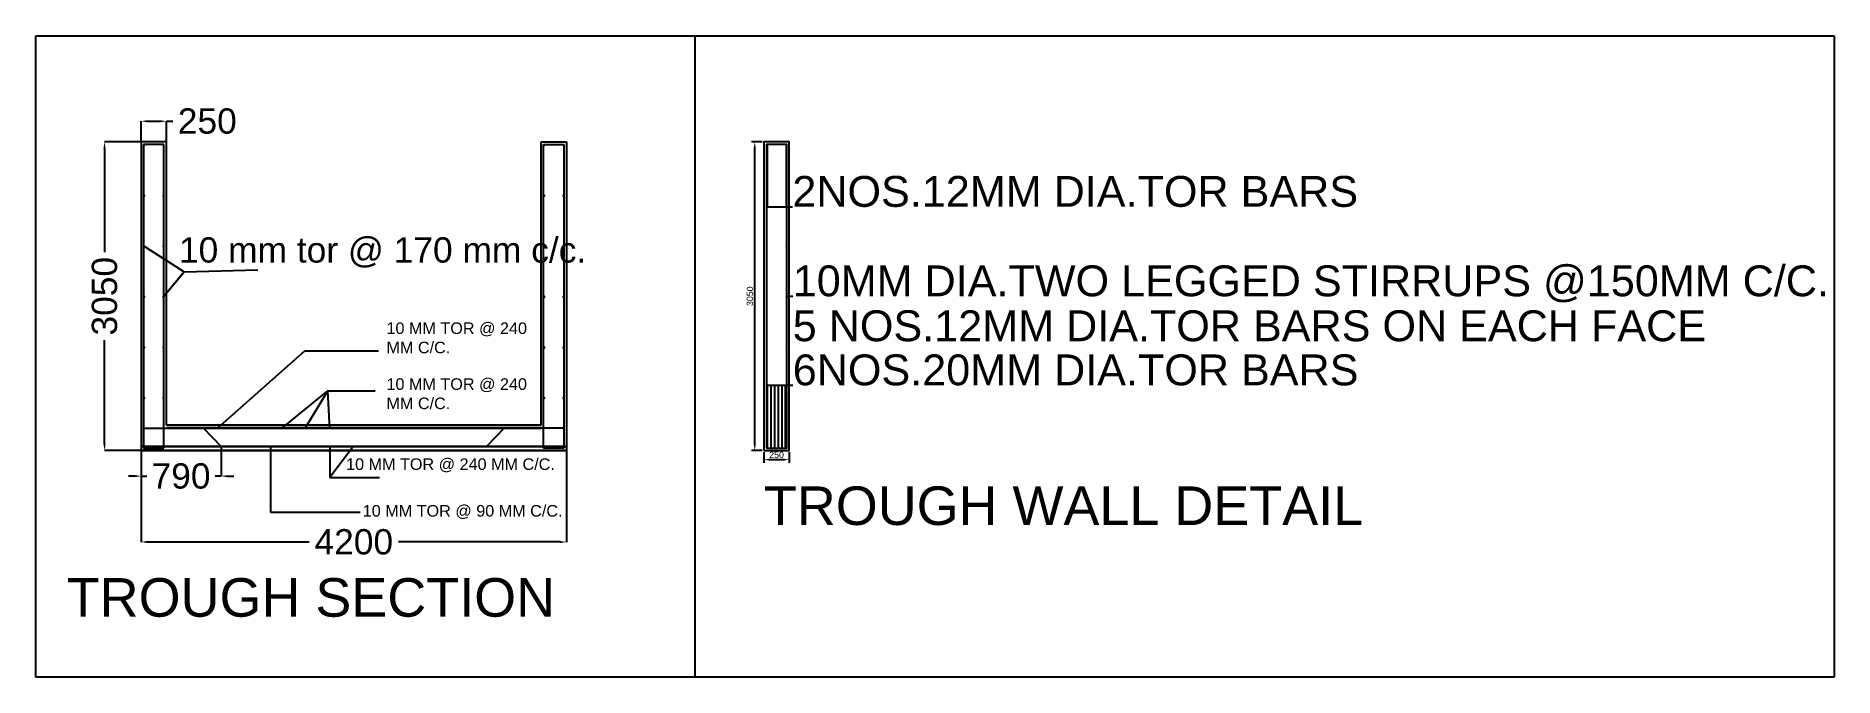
# Model space of a CAD drawing. Header units: millimetres. Extents: x -7977 to 9780, y 1629 to 7966.
import ezdxf

# ---------------------------------------------------------------- set-up
doc = ezdxf.new("R2010")
doc.units = ezdxf.units.MM
doc.styles.get("Standard").update_dxf_attribs({"font": 'ARIAL.TTF'})
doc.dimstyles.new('ISO-25', dxfattribs={"dimtxt": 2.5, "dimasz": 2.5, "dimexe": 1.25, "dimexo": 0.625, "dimtad": 1, "dimtxsty": 'Standard', "dimcen": 2.5, "dimadec": 0, "dimazin": 0, "dimtfac": 1, "dimtmove": 0, "dimatfit": 3, "dimfxl": 0, "dimarcsym": 0})
doc.dimstyles.new('RAJKUMAR', dxfattribs={"dimtxt": 250, "dimasz": 62.5, "dimexe": 1.25, "dimexo": 0.625, "dimgap": 62.5, "dimtad": 0, "dimtxsty": 'Standard', "dimcen": 50, "dimadec": 0, "dimazin": 0, "dimtfac": 1, "dimtmove": 0, "dimatfit": 3, "dimfxl": 0, "dimarcsym": 0})

# ---------------------------------------------------------------- blocks, each defined once
blk = doc.blocks.new('*D1')
at = {"color": 0, "lineweight": -2}
for p, q in [((-788, 3852), (-788, 3746)), ((-726, 3778), (-601, 3778)), ((-538, 3852), (-538, 3746))]:
    blk.add_line(p, q, dxfattribs=at)
at = {"color": 0}
for points in [[(-726, 3788), (-726, 3767), (-788, 3778)], [(-601, 3788), (-601, 3767), (-538, 3778)]]:
    blk.add_solid(points, dxfattribs=at)
at = {"layer": 'Defpoints', "color": 0}
for p in [(-788, 3868), (-538, 3868), (-538, 3778)]:
    blk.add_point(p, dxfattribs=at)
at = {"color": 0, "insert": (-663, 3825), "char_height": 62.5, "attachment_point": 5}
blk.add_mtext('250', dxfattribs=at)
blk = doc.blocks.new('*D2')
at = {"color": 0, "lineweight": -2}
for p, q in [((-804, 6918), (-909, 6918)), ((-878, 3930), (-878, 6855)), ((-804, 3868), (-909, 3868))]:
    blk.add_line(p, q, dxfattribs=at)
at = {"color": 0}
for points in [[(-889, 6855), (-868, 6855), (-878, 6918)], [(-889, 3930), (-868, 3930), (-878, 3868)]]:
    blk.add_solid(points, dxfattribs=at)
at = {"layer": 'Defpoints', "color": 0}
for p in [(-878, 6918), (-788, 6918), (-788, 3868)]:
    blk.add_point(p, dxfattribs=at)
at = {"color": 0, "insert": (-926, 5393), "char_height": 62.5, "attachment_point": 5, "rotation": 90}
blk.add_mtext('3050', dxfattribs=at)
blk = doc.blocks.new('*D3')
at = {"color": 0, "lineweight": -2}
for p, q in [((-6938, 6918), (-6938, 7124)), ((-6876, 7123), (-6751, 7123)), ((-6688, 6918), (-6688, 7124)), ((-6688, 7123), (-6626, 7123))]:
    blk.add_line(p, q, dxfattribs=at)
at = {"color": 0}
for points in [[(-6876, 7133), (-6876, 7112), (-6938, 7123)], [(-6751, 7133), (-6751, 7112), (-6688, 7123)]]:
    blk.add_solid(points, dxfattribs=at)
at = {"layer": 'Defpoints', "color": 0}
for p in [(-6688, 7123), (-6938, 6918), (-6688, 6918)]:
    blk.add_point(p, dxfattribs=at)
at = {"color": 0, "insert": (-6285, 7123), "char_height": 250, "attachment_point": 5}
blk.add_mtext('250', dxfattribs=at)
blk = doc.blocks.new('*D4')
at = {"color": 0, "lineweight": -2}
for p, q in [((-6939, 6918), (-7301, 6918)), ((-7299, 6856), (-7299, 5828)), ((-7299, 3930), (-7299, 4958)), ((-6939, 3868), (-7301, 3868))]:
    blk.add_line(p, q, dxfattribs=at)
at = {"color": 0}
for points in [[(-7310, 6856), (-7289, 6856), (-7299, 6918)], [(-7310, 3930), (-7289, 3930), (-7299, 3868)]]:
    blk.add_solid(points, dxfattribs=at)
at = {"layer": 'Defpoints', "color": 0}
for p in [(-6938, 6918), (-7299, 3868), (-6938, 3868)]:
    blk.add_point(p, dxfattribs=at)
at = {"color": 0, "insert": (-7299, 5393), "char_height": 250, "attachment_point": 5, "rotation": 90}
blk.add_mtext('3050', dxfattribs=at)
blk = doc.blocks.new('*D5')
at = {"color": 0, "lineweight": -2}
for p, q in [((-6148, 3907), (-6148, 3613)), ((-6939, 3867), (-6939, 3613)), ((-7001, 3615), (-7064, 3615)), ((-6939, 3615), (-6881, 3615)), ((-6148, 3615), (-6206, 3615)), ((-6086, 3615), (-6023, 3615))]:
    blk.add_line(p, q, dxfattribs=at)
at = {"color": 0}
for points in [[(-7001, 3625), (-7001, 3604), (-6939, 3615)], [(-6086, 3625), (-6086, 3604), (-6148, 3615)]]:
    blk.add_solid(points, dxfattribs=at)
at = {"layer": 'Defpoints', "color": 0}
for p in [(-6148, 3908), (-6939, 3868), (-6148, 3615)]:
    blk.add_point(p, dxfattribs=at)
at = {"color": 0, "insert": (-6544, 3615), "char_height": 250, "attachment_point": 5}
blk.add_mtext('790', dxfattribs=at)
blk = doc.blocks.new('*D6')
at = {"color": 0, "lineweight": -2}
for p, q in [((-6938, 3907), (-6938, 2963)), ((-2738, 3867), (-2738, 2963)), ((-6876, 2964), (-5279, 2964)), ((-2801, 2964), (-4398, 2964))]:
    blk.add_line(p, q, dxfattribs=at)
at = {"color": 0}
for points in [[(-6876, 2974), (-6876, 2953), (-6938, 2964)], [(-2801, 2974), (-2801, 2953), (-2738, 2964)]]:
    blk.add_solid(points, dxfattribs=at)
at = {"layer": 'Defpoints', "color": 0}
for p in [(-6938, 3908), (-2738, 3868), (-2738, 2964)]:
    blk.add_point(p, dxfattribs=at)
at = {"color": 0, "insert": (-4838, 2964), "char_height": 250, "attachment_point": 5}
blk.add_mtext('4200', dxfattribs=at)

msp = doc.modelspace()

# ---------------------------------------------------------------- linework, layer by layer
for p, q in [((-7976.727, 7965.716), (9779.906, 7965.716)), ((-7976.727, 1628.726), (-7976.727, 7965.716)), ((-1470.094, 7965.716), (-1470.094, 1628.726)), ((9779.906, 7965.716), (9779.906, 1628.726)), ((-6938.197, 6917.585), (-6938.197, 3867.585)), ((-6688.197, 6917.585), (-6938.197, 6917.585)), ((-6913.197, 6892.585), (-6913.197, 3892.585)), ((-6713.197, 6892.585), (-6913.197, 6892.585)), ((-6713.197, 3892.585), (-6713.197, 6892.585)), ((-6688.197, 4117.585), (-6688.197, 6917.585)), ((-2988.197, 4117.585), (-2988.197, 6917.585)), ((-2988.197, 6917.585), (-2738.197, 6917.585)), ((-2963.197, 3892.585), (-2963.197, 6892.585)), ((-2963.197, 6892.585), (-2763.197, 6892.585)), ((-2763.197, 6892.585), (-2763.197, 3892.585)), ((-2738.197, 6917.585), (-2738.197, 3867.585)), ((-757.197, 6886.585), (-757.197, 6276.585)), ((-569.197, 6886.585), (-569.197, 6276.585)), ((-757.197, 6276.585), (-507.197, 6276.585)), ((-563.197, 5392.585), (-503.197, 5392.585)), ((-753.197, 3902.585), (-753.197, 4512.585)), ((-753.197, 4512.585), (-503.197, 4512.585)), ((-717.197, 3902.585), (-717.197, 4512.585)), ((-681.197, 3902.585), (-681.197, 4512.585)), ((-645.197, 3902.585), (-645.197, 4512.585)), ((-609.197, 3902.585), (-609.197, 4512.585)), ((-573.197, 3902.585), (-573.197, 4512.585)), ((-6913.197, 4087.585), (-2988.197, 4087.585)), ((-6688.197, 4117.585), (-2988.197, 4117.585)), ((-2988.197, 4117.585), (-6688.197, 4117.585)), ((-2763.197, 4087.585), (-6688.197, 4087.585)), ((-6323.197, 4087.585), (-6148.197, 3907.585)), ((-3353.197, 4087.585), (-3528.197, 3907.585)), ((-2763.197, 3907.585), (-6938.197, 3907.585)), ((-6913.197, 3907.585), (-2738.197, 3907.585)), ((-6938.197, 3867.585), (-6688.197, 3867.585)), ((-6938.197, 3867.585), (-2738.197, 3867.585)), ((-6938.197, 3867.585), (-6688.197, 3867.585)), ((-2738.197, 3867.585), (-6938.197, 3867.585)), ((-6913.197, 3892.585), (-6713.197, 3892.585)), ((-6913.197, 3892.585), (-6713.197, 3892.585)), ((-2738.197, 3867.585), (-2988.197, 3867.585)), ((-2738.197, 3867.585), (-2988.197, 3867.585)), ((-2763.197, 3892.585), (-2963.197, 3892.585)), ((-2763.197, 3892.585), (-2963.197, 3892.585)), ((9779.906, 1628.726), (-7976.727, 1628.726))]:
    msp.add_line(p, q)
for points in [[(-788.197, 3867.585), (-538.197, 3867.585), (-538.197, 6917.585), (-788.197, 6917.585)], [(-763.197, 3892.585), (-563.197, 3892.585), (-563.197, 6892.585), (-763.197, 6892.585)]]:
    msp.add_lwpolyline(points, close=True)
for points, const_width in [([(-760.197, 6886.585, 1), (-754.197, 6886.585, 1)], 6), ([(-572.197, 6886.585, 1), (-566.197, 6886.585, 1)], 6), ([(-760.197, 6386.585, 1), (-754.197, 6386.585, 1)], 6), ([(-572.197, 6386.585, 1), (-566.197, 6386.585, 1)], 6), ([(-760.197, 5886.585, 1), (-754.197, 5886.585, 1)], 6), ([(-572.197, 5886.585, 1), (-566.197, 5886.585, 1)], 6), ([(-760.197, 5386.585, 1), (-754.197, 5386.585, 1)], 6), ([(-572.197, 5386.585, 1), (-566.197, 5386.585, 1)], 6), ([(-760.197, 4886.585, 1), (-754.197, 4886.585, 1)], 6), ([(-572.197, 4886.585, 1), (-566.197, 4886.585, 1)], 6), ([(-760.197, 4386.585, 1), (-754.197, 4386.585, 1)], 6), ([(-572.197, 4386.585, 1), (-566.197, 4386.585, 1)], 6), ([(-6755.697, 4082.585, -1), (-6760.697, 4082.585, -1)], 5), ([(-6515.697, 4082.585, -1), (-6520.697, 4082.585, -1)], 5), ([(-6515.697, 4082.585, -1), (-6520.697, 4082.585, -1)], 5), ([(-6275.697, 4082.585, -1), (-6280.697, 4082.585, -1)], 5), ([(-6275.697, 4082.585, -1), (-6280.697, 4082.585, -1)], 5), ([(-6035.697, 4082.585, -1), (-6040.697, 4082.585, -1)], 5), ([(-6035.697, 4082.585, -1), (-6040.697, 4082.585, -1)], 5), ([(-5795.697, 4082.585, -1), (-5800.697, 4082.585, -1)], 5), ([(-5795.697, 4082.585, -1), (-5800.697, 4082.585, -1)], 5), ([(-5555.697, 4082.585, -1), (-5560.697, 4082.585, -1)], 5), ([(-5555.697, 4082.585, -1), (-5560.697, 4082.585, -1)], 5), ([(-5555.697, 4082.585, -1), (-5560.697, 4082.585, -1)], 5), ([(-5555.697, 4082.585, -1), (-5560.697, 4082.585, -1)], 5), ([(-5315.697, 4082.585, -1), (-5320.697, 4082.585, -1)], 5), ([(-5315.697, 4082.585, -1), (-5320.697, 4082.585, -1)], 5), ([(-5315.697, 4082.585, -1), (-5320.697, 4082.585, -1)], 5), ([(-5315.697, 4082.585, -1), (-5320.697, 4082.585, -1)], 5), ([(-5075.697, 4082.585, -1), (-5080.697, 4082.585, -1)], 5), ([(-5075.697, 4082.585, -1), (-5080.697, 4082.585, -1)], 5), ([(-5075.697, 4082.585, -1), (-5080.697, 4082.585, -1)], 5), ([(-5075.697, 4082.585, -1), (-5080.697, 4082.585, -1)], 5), ([(-4840.697, 4082.585, 1), (-4835.697, 4082.585, 1)], 5), ([(-4835.697, 4082.585, -1), (-4840.697, 4082.585, -1)], 5), ([(-4840.697, 4082.585, 1), (-4835.697, 4082.585, 1)], 5), ([(-4835.697, 4082.585, -1), (-4840.697, 4082.585, -1)], 5), ([(-4600.697, 4082.585, 1), (-4595.697, 4082.585, 1)], 5), ([(-4600.697, 4082.585, 1), (-4595.697, 4082.585, 1)], 5), ([(-4600.697, 4082.585, 1), (-4595.697, 4082.585, 1)], 5), ([(-4600.697, 4082.585, 1), (-4595.697, 4082.585, 1)], 5), ([(-4360.697, 4082.585, 1), (-4355.697, 4082.585, 1)], 5), ([(-4360.697, 4082.585, 1), (-4355.697, 4082.585, 1)], 5), ([(-4360.697, 4082.585, 1), (-4355.697, 4082.585, 1)], 5), ([(-4360.697, 4082.585, 1), (-4355.697, 4082.585, 1)], 5), ([(-4120.697, 4082.585, 1), (-4115.697, 4082.585, 1)], 5), ([(-4120.697, 4082.585, 1), (-4115.697, 4082.585, 1)], 5), ([(-4120.697, 4082.585, 1), (-4115.697, 4082.585, 1)], 5), ([(-4120.697, 4082.585, 1), (-4115.697, 4082.585, 1)], 5), ([(-3880.697, 4082.585, 1), (-3875.697, 4082.585, 1)], 5), ([(-3880.697, 4082.585, 1), (-3875.697, 4082.585, 1)], 5), ([(-3640.697, 4082.585, 1), (-3635.697, 4082.585, 1)], 5), ([(-3640.697, 4082.585, 1), (-3635.697, 4082.585, 1)], 5), ([(-3400.697, 4082.585, 1), (-3395.697, 4082.585, 1)], 5), ([(-3400.697, 4082.585, 1), (-3395.697, 4082.585, 1)], 5), ([(-3160.697, 4082.585, 1), (-3155.697, 4082.585, 1)], 5), ([(-3160.697, 4082.585, 1), (-3155.697, 4082.585, 1)], 5), ([(-2920.697, 4082.585, 1), (-2915.697, 4082.585, 1)], 5), ([(-6755.697, 3912.585, -1), (-6760.697, 3912.585, -1)], 5), ([(-6515.697, 3912.585, -1), (-6520.697, 3912.585, -1)], 5), ([(-6515.697, 3912.585, -1), (-6520.697, 3912.585, -1)], 5), ([(-6275.697, 3912.585, -1), (-6280.697, 3912.585, -1)], 5), ([(-6275.697, 3912.585, -1), (-6280.697, 3912.585, -1)], 5), ([(-6035.697, 3912.585, -1), (-6040.697, 3912.585, -1)], 5), ([(-6035.697, 3912.585, -1), (-6040.697, 3912.585, -1)], 5), ([(-5795.697, 3912.585, -1), (-5800.697, 3912.585, -1)], 5), ([(-5795.697, 3912.585, -1), (-5800.697, 3912.585, -1)], 5), ([(-5555.697, 3912.585, -1), (-5560.697, 3912.585, -1)], 5), ([(-5555.697, 3912.585, -1), (-5560.697, 3912.585, -1)], 5), ([(-5555.697, 3912.585, -1), (-5560.697, 3912.585, -1)], 5), ([(-5555.697, 3912.585, -1), (-5560.697, 3912.585, -1)], 5), ([(-5315.697, 3912.585, -1), (-5320.697, 3912.585, -1)], 5), ([(-5315.697, 3912.585, -1), (-5320.697, 3912.585, -1)], 5), ([(-5315.697, 3912.585, -1), (-5320.697, 3912.585, -1)], 5), ([(-5315.697, 3912.585, -1), (-5320.697, 3912.585, -1)], 5), ([(-5075.697, 3912.585, -1), (-5080.697, 3912.585, -1)], 5), ([(-5075.697, 3912.585, -1), (-5080.697, 3912.585, -1)], 5), ([(-5075.697, 3912.585, -1), (-5080.697, 3912.585, -1)], 5), ([(-5075.697, 3912.585, -1), (-5080.697, 3912.585, -1)], 5), ([(-4840.697, 3912.585, 1), (-4835.697, 3912.585, 1)], 5), ([(-4835.697, 3912.585, -1), (-4840.697, 3912.585, -1)], 5), ([(-4840.697, 3912.585, 1), (-4835.697, 3912.585, 1)], 5), ([(-4835.697, 3912.585, -1), (-4840.697, 3912.585, -1)], 5), ([(-4600.697, 3912.585, 1), (-4595.697, 3912.585, 1)], 5), ([(-4600.697, 3912.585, 1), (-4595.697, 3912.585, 1)], 5), ([(-4600.697, 3912.585, 1), (-4595.697, 3912.585, 1)], 5), ([(-4600.697, 3912.585, 1), (-4595.697, 3912.585, 1)], 5), ([(-4360.697, 3912.585, 1), (-4355.697, 3912.585, 1)], 5), ([(-4360.697, 3912.585, 1), (-4355.697, 3912.585, 1)], 5), ([(-4360.697, 3912.585, 1), (-4355.697, 3912.585, 1)], 5), ([(-4360.697, 3912.585, 1), (-4355.697, 3912.585, 1)], 5), ([(-4120.697, 3912.585, 1), (-4115.697, 3912.585, 1)], 5), ([(-4120.697, 3912.585, 1), (-4115.697, 3912.585, 1)], 5), ([(-4120.697, 3912.585, 1), (-4115.697, 3912.585, 1)], 5), ([(-4120.697, 3912.585, 1), (-4115.697, 3912.585, 1)], 5), ([(-3880.697, 3912.585, 1), (-3875.697, 3912.585, 1)], 5), ([(-3880.697, 3912.585, 1), (-3875.697, 3912.585, 1)], 5), ([(-3640.697, 3912.585, 1), (-3635.697, 3912.585, 1)], 5), ([(-3640.697, 3912.585, 1), (-3635.697, 3912.585, 1)], 5), ([(-3400.697, 3912.585, 1), (-3395.697, 3912.585, 1)], 5), ([(-3400.697, 3912.585, 1), (-3395.697, 3912.585, 1)], 5), ([(-3160.697, 3912.585, 1), (-3155.697, 3912.585, 1)], 5), ([(-3160.697, 3912.585, 1), (-3155.697, 3912.585, 1)], 5), ([(-2920.697, 3912.585, 1), (-2915.697, 3912.585, 1)], 5), ([(-758.197, 3902.585, 1), (-748.197, 3902.585, 1)], 10), ([(-722.197, 3902.585, 1), (-712.197, 3902.585, 1)], 10), ([(-686.197, 3902.585, 1), (-676.197, 3902.585, 1)], 10), ([(-650.197, 3902.585, 1), (-640.197, 3902.585, 1)], 10), ([(-614.197, 3902.585, 1), (-604.197, 3902.585, 1)], 10), ([(-578.197, 3902.585, 1), (-568.197, 3902.585, 1)], 10)]:
    msp.add_lwpolyline(points, format="xyb", close=True, dxfattribs=dict(const_width=const_width))
for centre, radius, start, end in [((-6907.197, 6886.585), 3, 0, 180), ((-6907.197, 6886.585), 3, 180, 0), ((-6719.197, 6886.585), 3, 0, 180), ((-6719.197, 6886.585), 3, 180, 0), ((-2957.197, 6886.585), 3, 0, 180), ((-2957.197, 6886.585), 3, 180, 0), ((-2769.197, 6886.585), 3, 0, 180), ((-2769.197, 6886.585), 3, 180, 0), ((-6907.197, 6386.585), 3, 0, 180), ((-6907.197, 6386.585), 3, 180, 0), ((-6719.197, 6386.585), 3, 0, 180), ((-6719.197, 6386.585), 3, 180, 0), ((-2957.197, 6386.585), 3, 0, 180), ((-2957.197, 6386.585), 3, 180, 0), ((-2769.197, 6386.585), 3, 0, 180), ((-2769.197, 6386.585), 3, 180, 0), ((-6907.197, 5886.585), 3, 0, 180), ((-6907.197, 5886.585), 3, 180, 0), ((-6719.197, 5886.585), 3, 0, 180), ((-6719.197, 5886.585), 3, 180, 0), ((-2957.197, 5886.585), 3, 0, 180), ((-2957.197, 5886.585), 3, 180, 0), ((-2769.197, 5886.585), 3, 0, 180), ((-2769.197, 5886.585), 3, 180, 0), ((-6907.197, 5386.585), 3, 0, 180), ((-6907.197, 5386.585), 3, 180, 0), ((-6719.197, 5386.585), 3, 0, 180), ((-6719.197, 5386.585), 3, 180, 0), ((-2957.197, 5386.585), 3, 0, 180), ((-2957.197, 5386.585), 3, 180, 0), ((-2769.197, 5386.585), 3, 0, 180), ((-2769.197, 5386.585), 3, 180, 0), ((-6907.197, 4886.585), 3, 0, 180), ((-6907.197, 4886.585), 3, 180, 0), ((-6719.197, 4886.585), 3, 0, 180), ((-6719.197, 4886.585), 3, 180, 0), ((-2957.197, 4886.585), 3, 0, 180), ((-2957.197, 4886.585), 3, 180, 0), ((-2769.197, 4886.585), 3, 0, 180), ((-2769.197, 4886.585), 3, 180, 0), ((-6907.197, 4386.585), 3, 0, 180), ((-6907.197, 4386.585), 3, 180, 0), ((-6719.197, 4386.585), 3, 0, 180), ((-6719.197, 4386.585), 3, 180, 0), ((-2957.197, 4386.585), 3, 0, 180), ((-2957.197, 4386.585), 3, 180, 0), ((-2769.197, 4386.585), 3, 0, 180), ((-2769.197, 4386.585), 3, 180, 0), ((-6903.197, 3902.585), 5, 0, 180), ((-6903.197, 3902.585), 5, 0, 180), ((-6867.197, 3902.585), 5, 0, 180), ((-6867.197, 3902.585), 5, 0, 180), ((-6831.197, 3902.585), 5, 0, 180), ((-6831.197, 3902.585), 5, 0, 180), ((-6795.197, 3902.585), 5, 0, 180), ((-6795.197, 3902.585), 5, 0, 180), ((-6759.197, 3902.585), 5, 0, 180), ((-6759.197, 3902.585), 5, 0, 180), ((-6723.197, 3902.585), 5, 0, 180), ((-6723.197, 3902.585), 5, 0, 180), ((-2953.197, 3902.585), 5, 0, 180), ((-2953.197, 3902.585), 5, 0, 180), ((-2917.197, 3902.585), 5, 0, 180), ((-2917.197, 3902.585), 5, 0, 180), ((-2881.197, 3902.585), 5, 0, 180), ((-2881.197, 3902.585), 5, 0, 180), ((-2845.197, 3902.585), 5, 0, 180), ((-2845.197, 3902.585), 5, 0, 180), ((-2809.197, 3902.585), 5, 0, 180), ((-2809.197, 3902.585), 5, 0, 180), ((-2773.197, 3902.585), 5, 0, 180), ((-2773.197, 3902.585), 5, 0, 180), ((-6903.197, 3902.585), 5, 180, 0), ((-6903.197, 3902.585), 5, 180, 0), ((-6867.197, 3902.585), 5, 180, 0), ((-6867.197, 3902.585), 5, 180, 0), ((-6831.197, 3902.585), 5, 180, 0), ((-6831.197, 3902.585), 5, 180, 0), ((-6795.197, 3902.585), 5, 180, 0), ((-6795.197, 3902.585), 5, 180, 0), ((-6759.197, 3902.585), 5, 180, 0), ((-6759.197, 3902.585), 5, 180, 0), ((-6723.197, 3902.585), 5, 180, 0), ((-6723.197, 3902.585), 5, 180, 0), ((-2953.197, 3902.585), 5, 180, 0), ((-2953.197, 3902.585), 5, 180, 0), ((-2917.197, 3902.585), 5, 180, 0), ((-2917.197, 3902.585), 5, 180, 0), ((-2881.197, 3902.585), 5, 180, 0), ((-2881.197, 3902.585), 5, 180, 0), ((-2845.197, 3902.585), 5, 180, 0), ((-2845.197, 3902.585), 5, 180, 0), ((-2809.197, 3902.585), 5, 180, 0), ((-2809.197, 3902.585), 5, 180, 0), ((-2773.197, 3902.585), 5, 180, 0), ((-2773.197, 3902.585), 5, 180, 0)]:
    msp.add_arc(centre, radius, start, end)

# ---------------------------------------------------------------- texts
for s, height, p in [('2NOS.12MM DIA.TOR BARS', 305, (-507.197, 6276.585)), ('10MM DIA.TWO LEGGED STIRRUPS @150MM C/C.', 305, (-503.197, 5392.585)), ('5 NOS.12MM DIA.TOR BARS ON EACH FACE', 305, (-503.197, 4948.284)), ('6NOS.20MM DIA.TOR BARS', 305, (-503.197, 4512.585)), ('TROUGH WALL DETAIL', 381.25, (-788.197, 3131.885)), ('TROUGH SECTION', 381.25, (-7672.723, 2225.35))]:
    msp.add_text(s, height=height).set_placement(p)
at = {"attachment_point": 1}
for s, insert, char_height in [('10 mm tor @ 170 mm c/c.', (-6564.713, 5975.341), 250), ('10 MM TOR @ 240 MM C/C.', (-4914.178, 3790.31), 114.375), ('10 MM TOR @ 90 MM C/C.', (-4749.624, 3329.061), 114.375)]:
    msp.add_mtext(s, dxfattribs=dict(at, insert=insert, char_height=char_height))
at = {"char_height": 114.375, "width": 1501.9942, "attachment_point": 1}
for insert in [(-4515.315, 5133.99), (-4515.315, 4581.972)]:
    msp.add_mtext('10 MM TOR @ 240 MM C/C.', dxfattribs=dict(at, insert=insert))

# ---------------------------------------------------------------- dimensions: what is measured, and where the dimension line sits
for base, p1, p2, picture, middle in [((-6688.197, 7122.76), (-6938.197, 6917.585), (-6688.197, 6917.585), '*D3', (-6285.315, 7122.76)), ((-2738.197, 2963.846), (-6938.197, 3907.585), (-2738.197, 3867.585), '*D6', (-4838.197, 2963.846))]:
    dim = msp.add_linear_dim(base=base, p1=p1, p2=p2, dimstyle='RAJKUMAR')
    dim.commit()
    dim.dimension.update_dxf_attribs({"geometry": picture, "text_midpoint": middle})
dim = msp.add_linear_dim(base=(-7299.287, 3867.585), p1=(-6938.197, 6918.21), p2=(-6938.197, 3867.585), angle=90, text='3050', dimstyle='RAJKUMAR')
dim.commit()
dim.dimension.update_dxf_attribs({"geometry": '*D4', "text_midpoint": (-7299.287, 5392.897)})
dim = msp.add_linear_dim(base=(-878.197, 6917.585), p1=(-788.197, 3867.585), p2=(-788.197, 6917.585), angle=90, text='3050', dimstyle='ISO-25', override={"dimscale": 25})
dim.commit()
dim.dimension.update_dxf_attribs({"geometry": '*D2', "text_midpoint": (-925.754, 5392.585)})
dim = msp.add_linear_dim(base=(-6148.197, 3614.632), p1=(-6938.822, 3867.585), p2=(-6148.197, 3907.585), text='790', dimstyle='RAJKUMAR')
dim.commit()
dim.dimension.update_dxf_attribs({"geometry": '*D5', "text_midpoint": (-6543.51, 3614.632)})
dim = msp.add_linear_dim(base=(-538.197, 3777.585), p1=(-788.197, 3867.585), p2=(-538.197, 3867.585), text='250', dimstyle='ISO-25', override={"dimscale": 25})
dim.commit()
dim.dimension.update_dxf_attribs({"geometry": '*D1', "text_midpoint": (-663.197, 3825.121)})

# ---------------------------------------------------------------- leaders
for points in [[(-6899.509, 5880.224), (-6513.941, 5633.056), (-6702.171, 5407.116)], [(-6715.393, 5392.894), (-6512.303, 5635.035), (-5785.108, 5654.668)], [(-6183.726, 4087.585), (-5320.697, 4852.645), (-4595.099, 4852.645)], [(-5555.697, 4082.585), (-5094.225, 4456.632), (-4625.602, 4456.632)], [(-5320.697, 4082.585), (-5094.225, 4456.632), (-4904.225, 4456.632)], [(-5075.697, 4082.585), (-5094.225, 4456.632), (-4904.225, 4456.632)], [(-5660.049, 3907.585), (-5660.049, 3259.854), (-4775.809, 3259.854)], [(-5075.697, 3912.585), (-5075.697, 3601.866), (-4583.554, 3601.866)], [(-4840.697, 3912.585), (-5075.697, 3601.866), (-4583.554, 3601.866)]]:
    msp.add_leader(points, dimstyle='RAJKUMAR', override={"dimgap": 62.5, "dimtad": 0})

doc.saveas('drawing.dxf')
